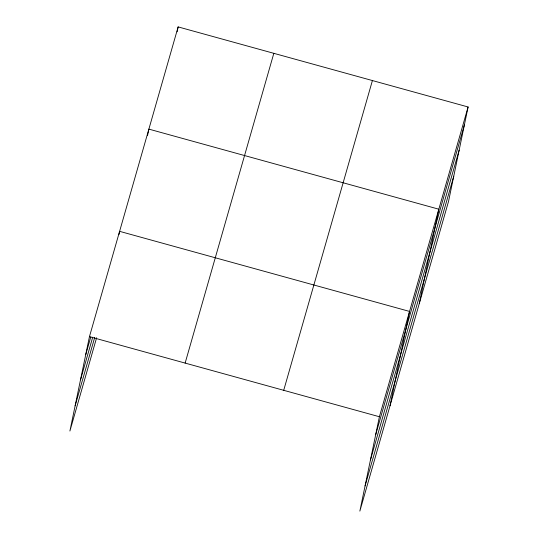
<?xml version="1.0" encoding="UTF-8"?>
<svg xmlns="http://www.w3.org/2000/svg" width="538" height="538" viewBox="0 0 538 538"><rect width="100%" height="100%" fill="white"/><g stroke="black" fill="none" stroke-linecap="round" stroke-linejoin="round"><path stroke-width="0.81" d="M468.094 106.981L379.398 416.742L359.861 511.1L448.551 201.34L468.094 106.981L178.139 26.9L89.449 336.66L69.906 431.019L96.611 337.756M118.932 234.602L119.604 231.34L409.553 311.428L390.016 405.78M147.52 135.65L148.871 129.12L438.826 209.201L419.284 303.56M177.13 31.796L178.139 26.9M85.73 354.609L90.794 336.923M80.512 379.821L92.711 337.212M75.132 405.8L94.695 337.467M185.133 363.089L273.822 53.329M283.714 390.312L372.41 80.559M375.685 434.691L464.375 124.93M370.46 459.909L459.156 150.149M365.08 485.888L453.776 176.128M89.449 336.66L379.398 416.742"/></g></svg>
